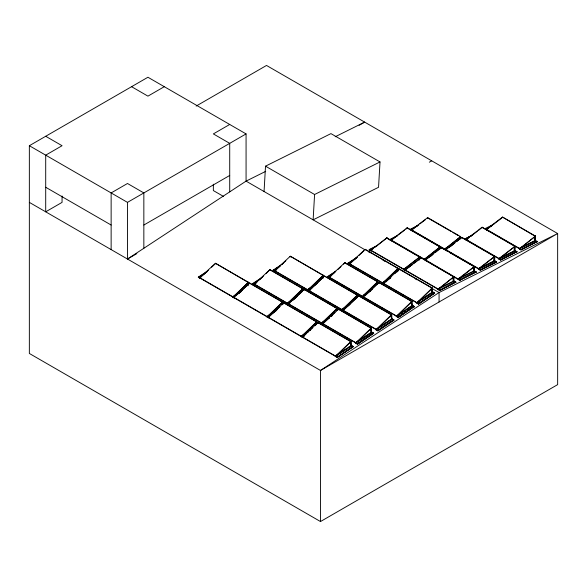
<?xml version="1.0" encoding="UTF-8"?>
<svg xmlns="http://www.w3.org/2000/svg" width="587" height="587" viewBox="0 0 587 587"><rect width="100%" height="100%" fill="white"/><g stroke="black" fill="none" stroke-linecap="round" stroke-linejoin="round"><path stroke-width="0.88" d="M264.062 191.516L265.522 166.172L330.943 133.616L380.016 161.939L378.549 187.282L313.128 219.846L314.588 194.502L380.016 161.939M371.27 250.722L371.248 251.111L369.23 249.541L377.353 245.483M369.619 250.165L369.641 249.776M370.845 250.876L370.815 250.143L386.899 237.882L459.959 280.454L457.941 278.884L474.193 270.783L476.233 271.964L459.959 280.116M391.184 240.751L391.155 240.017L407.239 227.756L440.199 246.782L424.144 259.777M391.595 240.986L391.617 240.597M403.416 269.272L405.434 270.842L405.456 270.453M403.797 269.903L403.768 269.169L370.815 250.143M405.03 270.607L405.001 269.873L421.084 257.612L428.194 262.037M418.927 224.799L409.961 229.642L417.276 225.995M410.372 229.877L410.394 229.488M411.597 230.588L411.568 229.855L427.659 217.594L460.612 236.62L444.557 249.614M412.008 230.823L412.03 230.434M418.942 259.792L419.096 257.099L419.918 257.135L419.815 258.926M419.353 260.026L419.507 256.901L419.918 257.135M423.733 259.542L432.692 254.692M425.37 260.481L425.34 259.755L441.424 247.487L474.384 266.52L458.322 279.515M425.78 260.723L425.802 260.334M439.289 249.666L439.443 246.973L440.257 247.01L440.155 248.8M439.744 249.005L439.846 247.215M437.594 289.009L439.619 290.58L455.894 282.09L453.854 280.909L438.408 288.606M439.208 290.345L455.483 281.848L455.872 282.479M439.619 290.58L455.894 282.09M445.782 250.326L445.753 249.592L461.837 237.331L500.74 259.784L516.993 251.676L500.718 260.173L498.693 258.603M446.193 250.561L446.215 250.172M453.23 277.732L453.025 281.32L453.435 281.555L453.692 277.071L454.096 276.866L453.839 281.349L453.435 281.114M459.702 239.503L459.804 237.713M460.164 238.843L460.67 236.847L460.568 238.638M464.493 239.254L472.638 234.815M466.555 240.046L466.129 240.2L466.093 239.467L482.184 227.206L521.08 249.658L537.332 241.55L521.058 250.047L519.04 248.477L535.293 240.377L537.332 241.55M474.443 266.747L473.621 266.711L473.364 271.194L473.775 271.429L474.032 266.946L474.443 266.747L474.186 271.223L474.582 271.407L474.604 271.018L458.352 279.126L425.34 259.755M474.032 266.505L473.775 270.989L474.186 271.223M478.354 268.729L480.379 270.299L496.631 262.191L494.606 260.621M478.743 269.352L478.713 268.619L445.753 249.592M485.244 229.37L492.574 225.327M519.422 249.101L535.483 236.106L502.523 217.08L486.44 229.341L486.469 230.075L486.902 229.921M494.445 256.79L494.195 261.266L493.784 261.032L494.041 256.548L494.856 256.585L494.599 261.068M494.995 261.244L495.017 260.855L478.765 268.963L494.797 256.358L478.713 268.619M496.22 261.956L496.242 261.567L479.968 270.057L496.653 261.802M499.082 259.227L499.053 258.493L466.093 239.467M500.307 259.938L516.582 251.441L516.971 252.065M500.74 259.784L500.718 259.828M514.792 246.665L514.535 251.148L514.124 250.906L514.381 246.43L515.195 246.459L514.938 250.942L514.535 250.708M515.335 251.126L515.357 250.737L499.104 258.838L515.137 246.232L499.053 258.493M520.654 249.813L536.929 241.316L537.31 241.947M521.08 249.658L521.058 249.71M535.131 236.099L534.72 236.304L534.463 240.787L534.874 241.022L535.131 236.099L535.542 236.334L535.285 240.817L534.874 240.582M199.976 278.421L199.859 277.754L215.436 263.255L248.389 282.281L232.929 297.448M199.954 278.055L201.899 276.242M203.197 275.039L208.392 270.203M211.636 267.188L214.233 264.766M241.037 291.739L232.907 297.081L248.389 282.281M234.162 298.159L234.037 297.484L249.622 282.993L282.574 302.019L267.114 317.185M238.682 293.566L249.622 282.993M254.501 284.768L254.376 284.101L269.961 269.609L302.914 288.635L287.454 303.817M257.722 281.386L254.479 284.409L255.954 283.433M260.32 278.972L263.563 275.949M266.16 273.535L269.961 269.609M274.841 271.385L274.716 270.717L290.301 256.218L323.254 275.252L307.801 290.455M280.006 266.19L274.819 271.018L276.294 270.049M281.958 264.377L285.847 260.753M275.956 310.985L267.092 316.819L282.574 302.019M268.34 317.89L268.222 317.222L283.8 302.731L316.76 321.757L301.3 336.916M268.318 317.53L280.006 306.656M282.604 304.242L283.8 302.731M287.432 303.435L302.914 288.635M288.687 304.528L288.562 303.861L304.147 289.362L337.099 308.395L321.639 323.554M288.665 304.161L289.956 302.958M292.553 300.544L302.29 291.482M307.771 290.051L323.254 275.252M310.479 289.787L309.004 290.8L324.486 276L357.446 295.026L341.979 310.193L343.461 309.217M309.004 290.8L312.9 287.175M316.789 283.55L324.486 276M329.366 277.798L329.248 277.13L344.826 262.638L377.786 281.665L362.326 296.831L363.801 295.855M337.782 269.587L341.025 266.564M343.622 264.15L344.826 262.638M349.705 264.436L349.588 263.768L365.165 249.277L398.125 268.303L382.665 283.462M349.683 264.077L357.476 256.827M358.774 255.616L363.962 250.788M308.667 331.692L301.278 336.556L316.76 321.757M302.525 337.628L302.408 336.96L317.985 322.461L350.945 341.495L335.485 356.654L336.96 355.685M306.399 333.643L302.503 337.261L304.719 335.808M309.642 330.62L312.893 327.605M314.837 325.792L317.985 322.461M327.531 319.306L321.617 323.195L337.099 308.395M322.865 324.266L322.747 323.591L338.325 309.1L371.285 328.126L355.825 343.292M322.843 323.899L329.336 317.861M330.635 316.657L335.177 312.423M348.605 305.453L341.957 309.826L357.446 295.026M343.212 310.897L343.094 310.23L358.672 295.738L391.624 314.764L376.164 329.931M343.19 310.538L357.468 297.249M370.426 291.115L362.304 296.464L377.786 281.665M363.551 297.536L363.434 296.868L379.011 282.376L411.971 301.402L396.511 316.562L397.986 315.593M364.828 295.965L368.071 292.942M369.37 291.739L379.011 282.376M390.025 278.238L382.643 283.103L398.125 268.303M383.891 284.174L383.773 283.506L399.351 269.007L432.311 288.041L416.851 303.2L419.067 301.74M385.813 281.995L390.362 277.768M394.904 273.542L399.351 269.007M351.738 345.963L335.463 356.294L350.945 341.495M371.666 332.359L372.077 332.594L355.803 342.925L371.285 328.126M392.395 318.873L376.142 329.564L391.624 314.764M412.756 305.871L396.482 316.202L411.971 301.402M421.613 299.561L433.074 292.143L416.829 302.841L432.311 288.041M370.867 250.48L372.965 248.881M376.458 246.217L386.899 237.882M391.206 240.362L396.805 236.091M398.199 235.027L404.494 230.229M405.896 229.165L407.239 227.756M412.323 229.664L417.915 225.401M420.013 223.801L425.612 219.538M403.768 269.169L419.859 256.908L403.819 269.514L410.32 266.271M405.749 269.69L409.946 266.491M413.439 263.82L421.136 257.957M431.474 255.741L424.166 259.388L440.199 246.782M425.392 260.092L433.786 253.694M435.18 252.63L441.424 247.487M451.462 245.733L444.579 249.226L460.612 236.62M445.804 249.937L447.903 248.338M449.304 247.266L454.896 243.003M456.994 241.404L461.837 237.331M469.644 237.141L466.151 239.812L467.773 238.997M471.743 235.548L477.341 231.278M478.735 230.214L482.184 227.206M486.491 229.686L492.082 225.423M493.484 224.351L501.878 217.953M453.824 281.298L454.235 281.533L454.257 281.144L438.005 289.244L454.037 276.638L437.983 289.64L439.612 288.826M458.293 278.781L474.384 266.52M535.271 240.765L535.682 241L535.704 240.611L519.444 248.712L535.483 236.106M364.615 249.57L246.07 181.126L246.07 133.909L127.489 202.376L127.489 259.028L246.07 181.126L265.698 171.36M200.358 278.289L198.318 277.115L207.182 271.282M198.34 277.475L204.247 273.586M205.729 272.617L207.204 271.642M206.11 272.485L198.751 277.71M247.875 285.862L247.663 282.516L248.074 282.244L248.587 284.152M248.484 282.479L247.663 282.516M242.101 290.528L232.503 296.846L234.543 298.027M254.883 284.644L252.843 283.462L262.44 277.145M275.222 271.26L273.182 270.079L283.521 263.269M236.957 294.292L240.648 291.864M252.865 283.829L259.513 279.449M273.204 270.438L274.679 269.47M276.154 268.494L278.37 267.041M260.635 278.84L253.268 284.064M280.234 265.94L273.608 270.68M282.009 304.756L281.848 302.254L282.259 301.982L282.824 304.726M302.349 291.372L302.188 288.863L302.599 288.599L303.112 290.506M282.362 304.161L282.663 302.217M302.701 290.77L303.002 288.833M322.938 275.714L323.342 275.45L322.938 275.208L322.527 275.479L323.092 278.223M324.985 276.433L324.163 276.47L324.574 276.198L356.757 294.879M277.027 309.782L266.681 316.584L268.729 317.765M297.367 296.391L287.028 303.222L289.09 304.763L289.068 304.382M329.755 277.673L327.707 276.492L335.83 271.143M350.094 264.311L348.047 263.13L356.911 257.297M268.927 315.49L271.143 314.03M272.617 313.062L275.574 311.117M289.266 302.129L295.173 298.218M309.606 288.716L314.771 285.319M327.729 276.859L335.118 271.994L329.344 277.438L330.819 276.462M348.069 263.49L356.933 257.656M287.432 303.457L294.08 299.062M307.779 290.095L315.16 285.187M334.766 272.353L328.14 277.093M355.106 258.992L348.48 263.732M307.793 290.411L309.276 289.442M336.784 308.351L336.373 308.623L337.187 308.593L336.784 308.351L336.887 310.53M377.463 281.628L377.052 281.892L377.874 281.863L377.463 281.628L377.624 284.644M397.604 271.876L397.399 268.53L397.803 268.266L398.316 270.174M316.444 322.219L316.848 321.955L316.437 321.72L316.033 321.984L316.598 324.728M357.123 295.496L357.534 295.224L357.123 294.99L356.713 295.261L357.226 297.169M398.213 268.501L397.399 268.53M359.171 296.171L358.349 296.2L358.76 295.936L391.72 315.072M310.472 330.004L300.867 336.322L302.914 337.503M329.336 317.611L321.206 322.953L323.254 324.134M330.811 316.635L332.293 315.667M350.417 303.758L341.553 309.591L343.593 310.772M363.368 295.254L372.231 289.42M382.973 282.376L391.096 277.035M303.846 334.737L306.803 332.792M324.185 321.375L326.401 319.915M327.884 318.946L329.358 317.971M344.525 308.014L349.698 304.609M365.606 294.16L369.304 291.732M385.952 280.799L390.384 277.878M350.622 341.451L350.887 345.633L351.297 345.875L351.033 341.693L350.622 341.451L350.219 341.722L350.622 341.957L350.887 346.139L350.27 342.559M411.238 301.63L411.648 301.865L411.913 306.047L411.502 305.812L411.238 301.63L412.059 301.601L412.316 305.783L411.913 305.548M431.584 288.268L431.988 288.503L432.252 292.686L431.841 292.451L431.584 288.268L432.399 288.232L432.663 292.414L432.252 292.179M350.622 341.957L351.033 341.693M370.969 328.595L371.373 328.324L370.969 328.089L370.558 328.36L370.969 328.595L371.226 332.778L370.61 329.197M411.648 301.865L412.059 301.601M431.988 288.503L432.399 288.232M356.133 342.206L371.644 332L373.692 333.181L357.461 344.239L355.392 342.691M391.566 318.91L375.761 329.696L377.801 330.87L394.053 320.179L392.006 318.998M412.323 305.269L414.393 306.818L412.323 305.269L396.1 316.327L398.14 317.508L414.393 306.487M417.893 301.63L432.67 291.908L434.71 293.089L418.487 304.147L416.418 302.599M340.247 353.014L346.895 348.641M348.37 347.673L350.586 346.213M359.112 340.629L370.925 332.851M379.451 327.26L389.79 320.458M399.791 313.898L404.964 310.494M406.439 309.525L410.871 306.605M337.121 357.6L353.345 346.543L351.305 345.361L335.052 356.06L337.121 357.6L353.374 346.579M360.007 342.052L357.05 343.997L373.281 332.939L373.714 333.218M361.482 341.084L363.698 339.624M365.18 338.655L368.13 336.711M369.612 335.735L371.828 334.274M378.872 329.667L377.39 330.635L393.62 319.577L394.031 319.812L377.801 330.87M380.347 328.691L386.994 324.317M389.21 322.857L390.693 321.889M399.952 315.813L402.902 313.869M404.384 312.9L405.859 311.924M408.816 309.98L411.032 308.52M412.507 307.551L413.96 306.216L397.737 317.274M419.551 302.936L421.767 301.476M423.249 300.507L425.465 299.047M427.681 297.587L429.897 296.134M432.113 294.674L433.588 293.698M357.461 344.239L373.692 333.181M398.14 317.508L414.371 306.451M418.487 304.147L434.71 293.089L434.307 292.854L418.076 303.912M196.153 106.071L266.513 65.451L557.65 233.538L557.65 384.624L320.487 521.549L29.35 353.462L29.35 145.715L147.931 77.249L246.07 133.909M164.287 86.693L147.931 96.136L131.576 86.693M229.715 124.466L213.352 133.909L229.715 143.353L229.715 191.868M143.844 225.034L229.715 175.462M127.489 259.028L136.83 253.635M359.097 125.317L364.652 122.111L335.206 136.764M429.332 162.195L431.709 160.823M397.7 235.365L389.548 239.804L397.296 236.003M369.208 249.93L376.142 246.533M482.646 227.668L481.832 227.639L482.243 227.433L514.403 246.122M404.223 268.868L412.353 264.818M444.168 248.991L453.113 244.53M484.855 228.739L493.792 224.285M466.929 238.043L472.616 235.204M490.519 226.296L492.148 225.481M464.919 239.1L472.234 235.453M535.542 236.334L534.72 236.304M479.168 268.318L494.188 260.826L496.631 262.191M499.508 258.199L514.946 250.495L516.993 251.676M480.768 267.899L493.77 261.413M498.671 258.992L514.117 251.295M522.269 247.244L534.456 241.169M476.233 271.964L459.555 280.219L475.83 271.73L476.211 272.353M501.122 259.527L509.252 255.477M535.535 236.451L502.523 217.08M486.44 229.341L519.392 248.367M428.121 218.056L427.307 218.026L427.718 218.261M460.67 236.847L459.856 236.818L460.267 237.053M494.445 256.35L494.856 256.585M428.495 218.386L451.249 231.527M452.819 232.43L458.308 235.607M461.888 237.669L494.063 256.248M411.568 229.855L444.528 248.881M409.983 229.253L480.305 269.991M439.846 246.775L440.257 247.01M441.894 247.956L441.072 247.919L441.483 248.154M407.29 228.094L439.465 246.672M442.26 248.286L447.756 251.456M449.326 252.366L474.435 266.858M406.894 228.182L407.297 228.424M473.621 266.711L474.032 266.946M265.522 166.172L314.588 194.502M391.155 240.017L424.115 259.043M454.096 276.866L453.281 276.837L453.692 277.071M386.95 238.219L415.985 254.985M417.555 255.888L419.91 257.253M429.765 262.939L454.089 276.983M405.001 269.873L437.953 288.907M369.23 249.541L439.641 290.191M366.046 250.033L398.221 268.604M399.446 269.316L432.406 288.342M368.57 251.852L370.155 252.77M382.834 260.085L385.204 261.457M397.091 268.318L399.461 269.69M415.31 278.832L416.887 279.75M430.359 287.527L439.069 292.553L557.65 233.538L320.487 370.463L29.35 202.376M349.588 263.768L382.548 282.795M383.773 283.506L416.733 302.532M348.047 263.13L418.465 303.78M344.921 262.947L377.881 281.973M379.107 282.677L411.282 301.256M223.478 196.418L213.352 190.57L213.352 184.201M329.248 277.13L362.208 296.156M363.434 296.868L396.386 315.894M327.707 276.492L398.118 317.149M323.349 275.552L290.301 256.218M45.705 136.272L62.061 145.715L45.705 155.159L45.705 211.819L62.061 202.376L62.061 196.007M274.716 270.717L307.676 289.743M308.909 290.492L341.861 309.525M343.094 310.23L376.047 329.256M273.182 270.079L377.779 330.51M270.057 269.91L303.009 288.943M337.195 308.696L304.147 289.362M371.38 328.434L338.325 309.1M302.188 288.863L302.599 289.098M371.226 332.271L371.637 332.506L371.373 328.324M29.35 145.715L127.489 202.376M254.376 284.101L287.337 303.127M288.562 303.861L321.522 322.887M322.747 323.591L355.707 342.625M252.843 283.462L357.439 343.872M248.484 282.589L215.436 263.255M249.717 283.301L282.67 302.327M284.68 303.486L316.855 322.065M318.081 322.769L351.041 341.795M281.848 302.254L282.259 302.488M351.327 345.728L353.345 346.543M45.705 187.26L111.134 225.034M199.859 277.754L232.812 296.78M234.037 297.484L266.997 316.51M268.222 317.222L301.182 336.248M302.408 336.96L335.368 355.986M198.318 277.115L337.099 357.234M397.803 268.266L397.964 271.275M391.977 319.145L391.712 314.962L390.898 314.992L391.309 314.727L391.573 319.416L390.949 315.828M384.28 284.049L382.232 282.868M377.874 281.863L377.977 283.536M377.111 282.729L377.214 284.401M363.933 297.411L361.893 296.23M357.534 295.224L357.637 296.897M356.764 296.097L356.874 297.77M352.963 346.668L336.711 357.366M337.187 308.593L337.298 310.266M336.424 309.459L336.534 311.132M323.342 275.45L323.452 277.123M322.579 276.316L322.689 277.989M316.848 321.955L316.958 323.628M316.496 322.557L316.598 324.229M316.085 322.821L316.188 324.494M308.997 290.756L309.026 291.167M302.599 288.599L302.701 290.272M248.074 282.244L248.228 285.26M439.069 301.997L439.069 292.553L320.487 370.463L320.487 521.549M143.844 248.286L143.844 192.932L127.489 183.489L111.134 192.932L111.134 249.585M215.524 263.453L215.113 263.724L215.524 263.959L215.935 263.688L215.524 263.453M249.71 283.191L249.299 283.455L249.71 283.697L250.113 283.426L249.71 283.191M270.049 269.807L269.638 270.071L270.049 270.306L270.453 270.042L270.049 269.807M290.389 256.416L289.978 256.688L290.389 256.923L290.8 256.658L290.389 256.416M283.895 302.929L283.484 303.193L283.895 303.428L284.299 303.163L283.895 302.929M304.235 289.56L303.824 289.831L304.235 290.066L304.646 289.802L304.235 289.56M344.914 262.837L344.51 263.101L344.914 263.343L345.325 263.071L344.914 262.837M365.253 249.475L364.85 249.739L365.261 249.974L365.664 249.71L365.253 249.475M316.965 283.492L308.102 289.325L316.973 283.536M318.073 322.659L317.67 322.931L318.081 323.166L318.484 322.901L318.073 322.659M338.42 309.298L338.009 309.569L338.42 309.804L338.824 309.532L338.42 309.298M379.099 282.574L378.688 282.839L379.099 283.073L379.51 282.809L379.099 282.574M399.439 269.206L399.035 269.477L399.439 269.712L399.85 269.44L399.439 269.206M386.958 238.102L386.547 238.307L387.369 238.344L386.958 238.102M421.143 257.84L420.732 258.045L421.547 258.075L421.143 257.84M461.896 237.559L461.492 237.757L462.307 237.794L461.896 237.559M502.582 217.307L502.171 217.513L502.993 217.542L502.582 217.307"/></g></svg>
